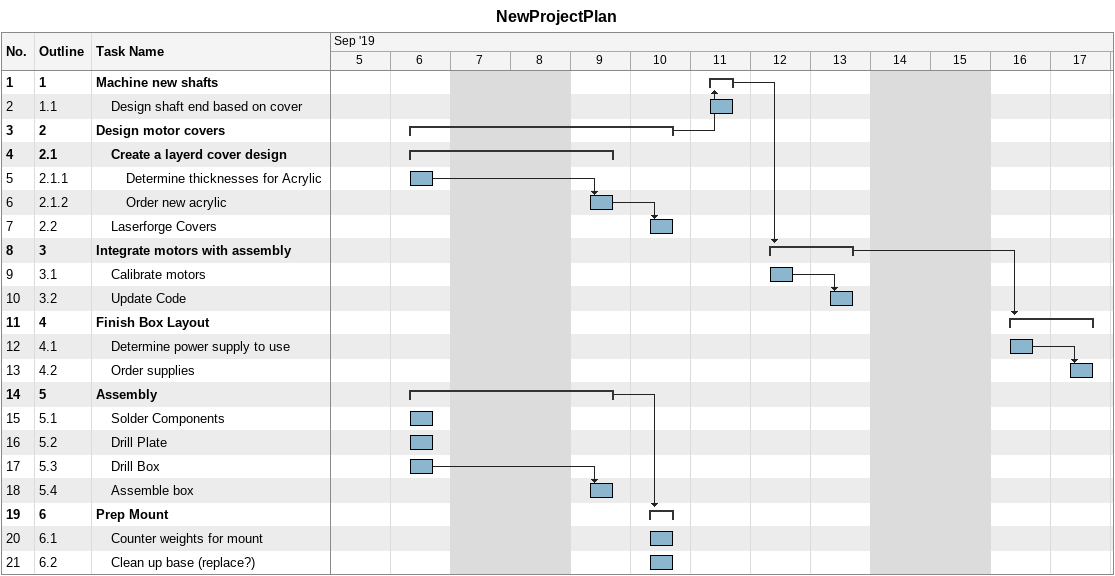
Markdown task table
NewProjectPlan

| ID | WBS | Task | Start | Finish | Predecessors |
|---|---|---|---|---|---|
| 1 | 1 | **Machine new shafts** | 2019-09-11 | 2019-09-11 | 3 |
| 2 | 1.1 | Design shaft end based on cover | 2019-09-11 | 2019-09-11 |  |
| 3 | 2 | **Design motor covers** | 2019-09-06 | 2019-09-10 |  |
| 4 | 2.1 | **Create a layerd cover design** | 2019-09-06 | 2019-09-09 |  |
| 5 | 2.1.1 | Determine thicknesses for Acrylic | 2019-09-06 | 2019-09-06 |  |
| 6 | 2.1.2 | Order new acrylic | 2019-09-09 | 2019-09-09 | 5 |
| 7 | 2.2 | Laserforge Covers | 2019-09-10 | 2019-09-10 | 6 |
| 8 | 3 | **Integrate motors with assembly** | 2019-09-12 | 2019-09-13 | 1 |
| 9 | 3.1 | Calibrate motors | 2019-09-12 | 2019-09-12 |  |
| 10 | 3.2 | Update Code | 2019-09-13 | 2019-09-13 | 9 |
| 11 | 4 | **Finish Box Layout** | 2019-09-16 | 2019-09-17 | 8 |
| 12 | 4.1 | Determine power supply to use | 2019-09-16 | 2019-09-16 |  |
| 13 | 4.2 | Order supplies | 2019-09-17 | 2019-09-17 | 12 |
| 14 | 5 | **Assembly** | 2019-09-06 | 2019-09-09 |  |
| 15 | 5.1 | Solder Components | 2019-09-06 | 2019-09-06 |  |
| 16 | 5.2 | Drill Plate | 2019-09-06 | 2019-09-06 |  |
| 17 | 5.3 | Drill Box | 2019-09-06 | 2019-09-06 |  |
| 18 | 5.4 | Assemble box | 2019-09-09 | 2019-09-09 | 17 |
| 19 | 6 | **Prep Mount** | 2019-09-10 | 2019-09-10 | 14 |
| 20 | 6.1 | Counter weights for mount | 2019-09-10 | 2019-09-10 |  |
| 21 | 6.2 | Clean up base (replace?) | 2019-09-10 | 2019-09-10 |  |
